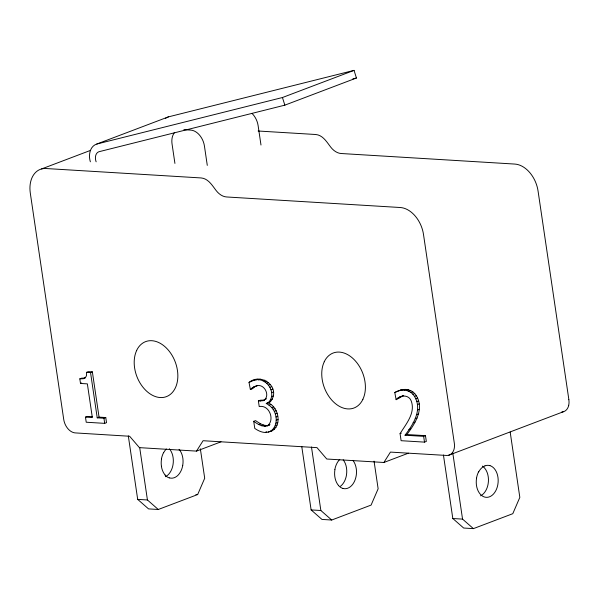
<?xml version="1.0" encoding="UTF-8"?>
<svg xmlns="http://www.w3.org/2000/svg" width="599" height="599" viewBox="0 0 599 599"><rect width="100%" height="100%" fill="white"/><g stroke="black" fill="none" stroke-linecap="round" stroke-linejoin="round"><path stroke-width="0.9" d="M92.366 371.874L88.427 371.635L86.593 372.331L86.466 375.715L85.343 377.752L83.149 378.71L79.824 378.868L80.498 383.457L87.364 383.869L92.336 417.525L85.47 417.114L86.226 422.235L104.69 423.358L106.525 422.662L105.768 417.54L99.052 417.129L97.218 417.825L90.539 372.571L92.366 371.874L99.052 417.129M253.721 421.307C258.072 424.511 263.845 428.03 269.265 425.14C264.189 426.743 259.547 423.261 255.556 420.61L253.721 421.307L254.777 428.42C276.438 443.507 284.203 412.157 266.248 403.516L270.538 401.57C281.328 387.755 261.83 372.129 249.012 382.387L250.367 389.522L252.194 388.826L255.526 386.25L253.691 386.947L250.367 389.522M270.726 431.295C282.608 426.593 278.954 406.923 268.075 402.827L266.248 403.516M396.119 399.69C399.99 394.861 408.773 394.397 411.206 400.903C415.713 413.003 405.987 424.01 400.072 433.654L401.113 440.699L424.489 442.122L426.323 441.426L425.47 435.66L423.643 436.349L405.021 435.218C413.168 424.571 422.692 409.694 414.508 396.411C410.585 389.56 401.12 388.384 394.786 392.517L396.119 399.69L403.696 395.482M405.021 435.218L406.848 434.53C414.995 423.875 424.519 409.005 416.335 395.722C412.891 389.784 404.924 387.778 398.867 390.75M268.711 402.266C277.584 392.51 265.537 375.551 253.182 380.515M128.306 435.862L137.688 499.379L148.545 508.895L158.278 509.487L197.663 494.557L204.701 478.249L200.351 448.793M383.877 462.48L390.436 452.095L446.48 455.45A13.313 9.292 69.2 0 0 452.148 452.979A13.44 9.382 69.2 0 0 454.162 448.741A13.313 9.292 69.2 0 0 454.312 443.125L423.508 234.516A26.618 18.569 69.2 0 0 416.844 218.111A26.873 18.749 69.2 0 0 409.169 210.653A26.618 18.569 69.2 0 0 400.214 207.509L226.602 196.966A17.364 12.122 69.2 0 1 216.097 190.482C212.248 185.45 208.257 178.554 201.182 177.948L45.973 168.521A26.618 18.569 69.2 0 0 34.637 173.463A26.873 18.749 69.2 0 0 30.616 181.931A26.618 18.569 69.2 0 0 30.309 193.163L63.719 419.405A13.313 9.292 69.2 0 0 67.051 427.611A13.44 9.382 69.2 0 0 70.892 431.34A13.313 9.292 69.2 0 0 75.362 432.912L129.639 436.259L139.417 447.64L196.517 451.107L203.076 440.714L316.998 447.633L326.769 459.014L383.877 462.48L408.361 453.196M267.439 425.837C275.076 420.228 269.535 404.52 259.21 406.534L258.379 400.933L263.088 400.686C271.13 396.823 264.593 382.813 256.222 385.966L257.443 385.501M268.075 402.827L270.538 401.57M96.132 161.812A8.618 6.012 69.2 0 1 95.788 155.298A8.573 5.983 69.2 0 1 99.224 151.659L284.847 105.154L356.442 78.005L354.039 70.375L168.394 116.88L96.798 144.03C89.633 146.343 88.33 155.485 90.367 161.797M165.481 118.273L168.394 116.88M255.017 379.826L249.012 382.387M400.701 390.054L394.786 392.517M253.691 386.947L257.211 385.599M41.608 168.933L90.584 150.364M96.798 144.03L282.443 97.525L354.039 70.375M79.824 378.868L81.651 378.171L84.976 378.014L83.149 378.71M80.498 383.457L81.719 382.993M85.47 417.114L87.297 416.417L92.448 416.732M97.218 417.825L103.934 418.237L105.768 417.54M255.848 379.961L257.675 379.272M258.446 379.886L260.28 379.189M263.036 380.844L264.87 380.155M264.998 381.84L266.825 381.144M251.775 388.234L253.609 387.538M266.825 383.203L268.659 382.506M268.562 385.075L270.396 384.386M269.939 387.268L271.766 386.572M270.943 389.792L272.77 389.095M271.579 392.682L273.414 391.986M258.379 400.933L260.213 400.244L264.166 400.08M271.639 396.545L273.473 395.849M260.056 401.038L261.89 400.342M265.32 399.219L266.54 398.754M263.088 400.686L264.309 400.222M270.598 399.84L272.425 399.144M269.026 405.194L270.86 404.497M271.886 407.537L273.713 406.841M273.189 409.259L275.023 408.563M274.342 411.378L276.169 410.689M275.27 413.939L277.097 413.243M275.899 416.971L277.726 416.275M258.82 424.556L260.647 423.867M276.161 420.228L277.988 419.532M261.673 425.784L263.5 425.088M196.517 451.107L221.001 441.822M264.421 426.301L266.248 425.604M268.741 425.058L269.962 424.594M275.944 423.179L277.771 422.482M275.285 425.799L277.112 425.103M274.207 428.068L276.042 427.372M265.589 432.156L266.81 431.692M272.68 429.97L274.514 429.273M268.359 432.029L272.56 430.606M401.495 390.166L403.329 389.47M404.055 390.076L405.882 389.38M406.586 390.458L408.421 389.769M408.907 391.297L410.742 390.6M411.011 392.577L412.838 391.881M401.862 396.179L403.082 395.714M399.376 397.144L401.203 396.448M397.519 398.402L399.346 397.706M412.898 394.307L414.725 393.61M414.508 396.411L416.335 395.722M415.796 398.829L417.623 398.14M416.754 401.555L418.581 400.858M417.391 404.587L419.218 403.891M417.668 409.986L419.495 409.289M416.911 414.523L418.746 413.827M415.294 418.731L417.121 418.035M413.123 422.812L414.95 422.115M408.847 429.64L410.674 428.944M400.072 433.654L401.293 433.189M448.666 455.247L563.217 411.798M301.739 446.39L311.113 509.914L321.97 519.43L331.711 520.022L371.088 505.092L378.134 488.784L374.053 461.163M443.432 455L452.814 518.517L463.671 528.033L473.405 528.625L512.789 513.695L519.827 497.387L510.176 432.029M352.826 78.911L356.442 78.005M258.117 131.009L315.74 134.505C322.816 135.112 326.807 142.008 330.655 147.04A17.364 12.122 69.2 0 0 341.16 153.516L514.773 164.066A26.618 18.569 69.2 0 1 523.728 167.211A26.873 18.749 69.2 0 1 531.403 174.661A26.618 18.569 69.2 0 1 538.067 191.066L568.87 399.683M183.863 129.676L190.684 130.095A15.701 10.954 69.2 0 1 195.97 131.952A15.851 11.059 69.2 0 1 200.493 136.347A15.701 10.954 69.2 0 1 204.431 146.029L207.284 165.384M86.593 372.331L90.539 372.571M406.848 434.53L425.47 435.66M195.888 494.452L197.663 494.557M137.688 499.379L147.429 499.97L158.278 509.487M311.113 509.914L320.854 510.505L331.711 520.022M452.814 518.517L462.548 519.108L473.405 528.625M282.443 97.525L284.847 105.154M452.762 452.829L462.548 519.108M423.643 436.349L424.489 442.122M311.473 446.981L320.854 510.505M260.984 145.018L258.124 125.663A15.701 10.954 69.2 0 0 254.193 115.981A15.851 11.059 69.2 0 0 252.067 113.518M174.923 163.415L172.063 144.06A15.701 10.954 69.2 0 1 172.242 137.433A15.851 11.059 69.2 0 1 174.616 132.439M139.679 447.498L147.429 499.97M103.934 418.237L104.69 423.358M169.442 477.882A15.971 10.909 -86.5 0 0 180.584 471.72A16.121 11.014 -86.5 0 0 182.74 465.333M165.204 475.074A15.971 10.909 -86.5 0 1 161.408 466.284M165.459 476.722A15.971 10.909 -86.5 0 0 170.85 471.128A16.121 11.014 -86.5 0 0 172.999 464.742A15.971 10.909 -86.5 0 0 169.3 448.726M169.337 477.92A16.121 11.014 -86.5 0 1 165.054 475.074M179.034 449.317A15.971 10.909 -86.5 0 1 182.74 465.303M161.438 466.217A15.971 10.909 -86.5 0 1 161.528 458.991M163.654 452.664A15.971 10.909 -86.5 0 1 166.38 448.988M161.438 459.029A16.121 11.014 -86.5 0 1 163.587 452.642M480.578 495.86A15.971 10.909 -86.5 0 0 485.976 490.267A16.121 11.014 -86.5 0 0 488.125 483.88A15.971 10.909 -86.5 0 0 484.419 467.864A16.121 11.014 -86.5 0 0 482.405 466.089M484.965 465.857A15.971 10.909 -86.5 0 1 489.922 465.648M489.877 465.61A16.121 11.014 -86.5 0 1 494.16 468.455A15.971 10.909 -86.5 0 1 497.859 484.441A16.121 11.014 -86.5 0 1 495.71 490.858A15.971 10.909 -86.5 0 1 489.503 496.811A15.971 10.909 -86.5 0 1 484.546 497.028A16.121 11.014 -86.5 0 1 480.263 494.182A15.971 10.909 -86.5 0 1 476.564 478.197M478.691 471.87A15.971 10.909 -86.5 0 1 484.898 465.917M476.542 478.039A16.121 11.014 -86.5 0 1 478.691 471.653M561.78 412.015A13.313 9.292 69.2 0 0 566.706 409.536A13.44 9.382 69.2 0 0 568.721 405.298M568.848 399.72A13.313 9.292 69.2 0 1 568.691 405.336M362.904 399.234A29.276 20.426 69.2 0 0 360.98 369.201A29.553 20.628 69.2 0 0 353.695 359.168A29.276 20.426 69.2 0 0 330.393 354.428A29.553 20.628 69.2 0 0 324.239 361.736M362.912 399.286A29.553 20.628 69.2 0 1 356.757 406.601A29.276 20.426 69.2 0 1 347.772 408.922A29.276 20.426 69.2 0 1 333.456 401.862A29.553 20.628 69.2 0 1 326.17 391.828A29.276 20.426 69.2 0 1 324.246 361.796M136.692 350.408A29.276 20.426 69.2 0 0 138.616 380.44A29.553 20.628 69.2 0 0 145.894 390.473A29.276 20.426 69.2 0 0 169.203 395.213A29.553 20.628 69.2 0 0 175.357 387.897A29.276 20.426 69.2 0 0 177.446 370.429A29.276 20.426 69.2 0 0 173.425 357.805A29.553 20.628 69.2 0 0 166.14 347.779A29.276 20.426 69.2 0 0 142.839 343.04A29.553 20.628 69.2 0 0 136.684 350.348M342.868 488.41A15.971 10.909 -86.5 0 0 354.016 482.255A16.121 11.014 -86.5 0 0 356.165 475.861A15.971 10.909 -86.5 0 0 356.255 468.635A15.971 10.909 -86.5 0 0 352.923 460.391M338.63 485.602A15.971 10.909 -86.5 0 1 334.931 469.616M340.464 486.268A15.971 10.909 -86.5 0 0 344.275 481.663A16.121 11.014 -86.5 0 0 346.432 475.269A15.971 10.909 -86.5 0 0 343.182 459.8M339.745 459.493A15.971 10.909 -86.5 0 0 337.02 463.169A16.121 11.014 -86.5 0 0 334.863 469.556M342.853 488.417A16.121 11.014 -86.5 0 1 338.57 485.579"/></g></svg>
